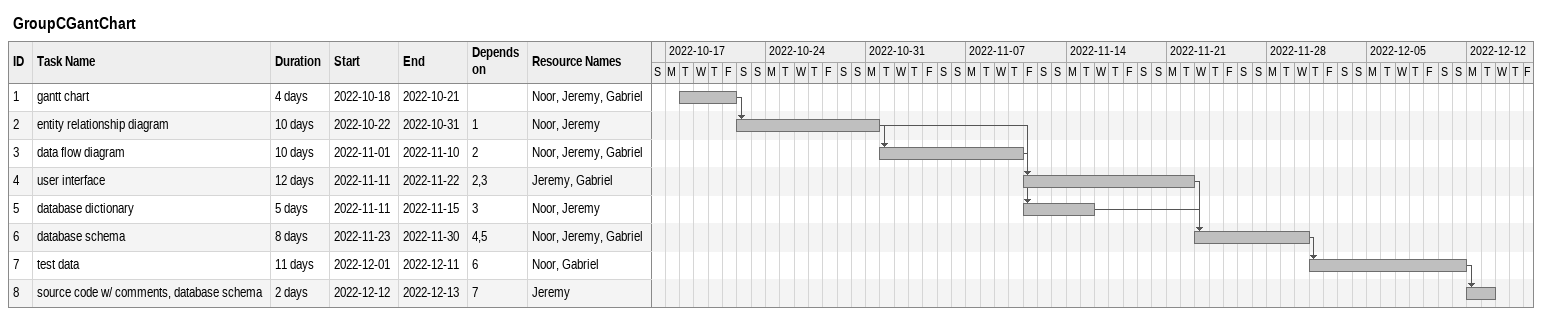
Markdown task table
GroupCGantChart

| ID | Task | Duration | Start | Finish | Predecessors | Resources |
|---|---|---|---|---|---|---|
| 1 | gantt chart | 4d | 2022-10-18 | 2022-10-21 |  | Noor, Jeremy, Gabriel |
| 2 | entity relationship diagram | 10d | 2022-10-22 | 2022-10-31 | 1 | Noor, Jeremy |
| 3 | data flow diagram | 10d | 2022-11-01 | 2022-11-10 | 2 | Noor, Jeremy, Gabriel |
| 4 | user interface | 12d | 2022-11-11 | 2022-11-22 | 2, 3 | Jeremy, Gabriel |
| 5 | database dictionary | 5d | 2022-11-11 | 2022-11-15 | 3 | Noor, Jeremy |
| 6 | database schema | 8d | 2022-11-23 | 2022-11-30 | 4, 5 | Noor, Jeremy, Gabriel |
| 7 | test data | 11d | 2022-12-01 | 2022-12-11 | 6 | Noor, Gabriel |
| 8 | source code w/ comments, database schema | 2d | 2022-12-12 | 2022-12-13 | 7 | Jeremy |
